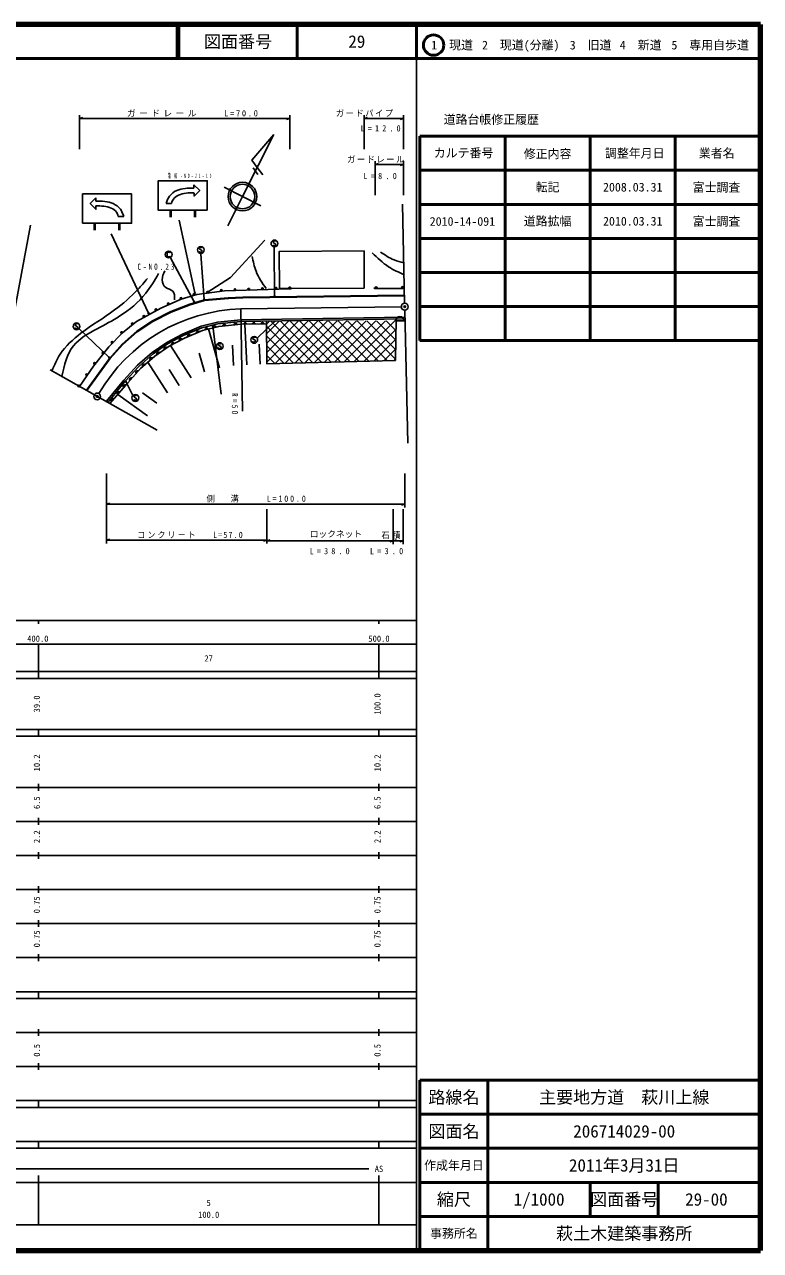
# Model space of a CAD drawing. Units: millimetres, scale not verified. Extents: x 40000 to 680000, y 20000 to 380000.
# Drawn here: x 463935 to 680000, y 20000 to 380000 of the extents above; entities that cross this region are included whole.
import ezdxf
from ezdxf.enums import TextEntityAlignment as Align

# ---------------------------------------------------------------- set-up
doc = ezdxf.new("R2010")
doc.units = ezdxf.units.MM
doc.header["$LTSCALE"] = 1000
doc.header["$PDMODE"] = 32
doc.header["$PDSIZE"] = 500
for name, color, linetype, lineweight in [('M-BGD', 7, 'Continuous', 25), ('M-TTL', 2, 'Continuous', 140), ('M-TTL-BAND', 7, 'Continuous', 25), ('M-TTL-FRAM', 2, 'Continuous', 50), ('M-TTL-LINE', 7, 'Continuous', 50)]:
    doc.layers.add(name, color=color, linetype=linetype, lineweight=lineweight)
doc.layers.add('M-OTRS', color=6, linetype='Continuous')
doc.layers.add('M-TTL-TXT', color=7, linetype='Continuous')
doc.styles.add('ＭＳ ゴシック', font='')
doc.styles.get('ＭＳ ゴシック').set_extended_font_data('MS Gothic')

msp = doc.modelspace()

# ---------------------------------------------------------------- hatches: boundary and pattern name
at = {"layer": 'M-BGD'}
h = msp.add_hatch(dxfattribs=at)
h.set_pattern_fill('USER', color=256, style=0, pattern_type=2)
h.set_pattern_definition([(135.0029, (258835, 607055), (-1414.142, -1414.285), []), (225.0029, (258835, 607055), (1414.285, -1414.142), [])])
h.paths.add_polyline_path([(535024, 292931), (572883, 293007), (572883, 281346), (535069, 280369)])

# ---------------------------------------------------------------- linework, layer by layer
for p, q in [((480076, 343410), (480076, 353410)), ((541827, 353410), (541827, 343410)), ((563662, 343410), (563662, 353410)), ((575199, 353410), (575199, 343410)), ((480076, 352410), (481076, 352690)), ((480076, 352410), (541827, 352410)), ((541827, 352410), (540827, 352130)), ((563662, 352410), (564662, 352690)), ((563662, 352410), (575199, 352410)), ((575199, 352410), (574199, 352130)), ((527924, 329482), (537163, 347670)), ((566878, 329880), (566878, 339880)), ((566878, 338880), (567878, 339160)), ((566878, 338880), (575199, 338880)), ((575199, 338880), (574199, 338600)), ((575199, 339880), (575199, 329880)), ((532442, 336006), (531014, 337935)), ((513683, 331978), (513683, 332946)), ((527924, 329482), (522575, 332199)), ((484885, 328139), (484885, 329108)), ((523577, 320922), (527924, 329482)), ((527924, 329482), (533274, 326764)), ((507093, 327482), (505471, 327482)), ((506645, 325462), (506645, 323462)), ((506945, 325462), (506945, 323462)), ((513845, 325462), (513845, 323462)), ((514145, 325462), (514145, 323462)), ((575539, 298139), (574911, 327291)), ((460433, 292674), (465688, 321090)), ((484423, 321624), (484423, 319624)), ((484723, 321624), (484723, 319624)), ((491475, 323643), (493097, 323643)), ((491623, 321624), (491623, 319624)), ((491923, 321624), (491923, 319624)), ((509363, 322564), (513966, 301204)), ((500379, 295194), (489343, 318560)), ((537249, 314637), (537339, 300176)), ((513734, 298584), (506752, 311507)), ((515660, 312550), (516662, 299252)), ((522683, 301802), (541827, 302420)), ((541827, 302420), (542127, 302429)), ((566878, 302466), (567178, 302469)), ((567178, 302469), (574899, 302531)), ((574899, 302531), (575199, 302533)), ((503932, 296735), (509903, 299333)), ((509903, 299333), (514541, 300719)), ((514541, 300719), (522683, 301802)), ((496770, 292778), (503932, 296735)), ((527424, 296491), (574561, 297125)), ((527424, 296491), (527887, 266495)), ((576424, 257072), (575582, 296139)), ((492682, 289437), (496770, 292778)), ((529217, 280089), (528648, 292006)), ((532354, 288000), (537288, 292805)), ((572883, 281346), (572996, 293536)), ((572883, 293007), (575368, 293007)), ((479865, 290721), (488821, 282177)), ((488664, 285314), (492682, 289437)), ((521166, 279197), (517991, 290591)), ((519197, 291515), (521679, 271487)), ((484194, 279667), (488664, 285314)), ((512837, 276252), (506785, 285724)), ((525316, 279903), (525034, 285818)), ((533118, 280276), (532837, 286159)), ((505913, 271829), (500148, 280853)), ((516767, 277971), (515220, 283522)), ((471426, 278624), (502837, 260835)), ((480076, 273725), (484194, 279667)), ((509375, 274040), (506370, 278745)), ((479905, 273478), (480076, 273725)), ((495648, 271277), (493699, 275162)), ((500081, 265059), (491325, 271399)), ((502815, 268835), (498607, 271883)), ((487966, 248145), (487966, 227616)), ((575629, 238145), (575629, 248145)), ((487966, 239145), (488966, 239425)), ((487966, 239145), (575629, 239145)), ((535069, 227616), (535069, 237688)), ((572138, 227419), (572138, 237688)), ((575629, 239145), (574629, 238865)), ((575147, 227419), (575147, 237688)), ((487966, 228616), (488966, 228896)), ((487966, 228616), (535069, 228616)), ((535069, 228616), (534069, 228336)), ((535066, 228419), (536066, 228699)), ((535066, 228419), (572138, 228419)), ((572138, 228419), (571138, 228139)), ((572138, 228419), (573138, 228699)), ((572138, 228419), (575147, 228419)), ((575147, 228419), (574147, 228139))]:
    msp.add_line(p, q, dxfattribs=at)
for points in [[(537163, 347670), (530675, 340197), (532272, 338041), (533868, 335884)], [(513683, 332946), (515358, 331284), (513696, 329605), (513696, 330576)], [(484885, 329108), (483210, 327446), (484872, 325767), (484872, 326738)], [(516018, 314449), (515938, 314529), (515778, 314569), (515618, 314569), (515378, 314449), (515338, 314209), (515418, 314009), (515978, 313689), (516058, 313489), (516018, 313249), (515818, 313129), (515538, 313129), (515298, 313249), (515218, 313369)], [(517543, 301310), (524408, 305679), (534518, 316663)], [(537624, 316350), (537544, 316430), (537384, 316470), (537224, 316470), (536984, 316350), (536944, 316110), (537024, 315910), (537584, 315590), (537664, 315390), (537624, 315150), (537424, 315030), (537144, 315030), (536904, 315150), (536824, 315270)], [(506710, 312950), (506630, 313070), (506470, 313190), (506110, 313190), (505950, 313070), (505830, 312910), (505830, 312030), (505950, 311870), (506110, 311750), (506470, 311750), (506630, 311830), (506710, 311950)], [(542419, 302689), (542420, 302649), (542402, 302588), (542374, 302537), (542325, 302486), (542276, 302454), (542207, 302432), (542127, 302429)], [(566878, 302466), (566798, 302466), (566748, 302475), (566688, 302505), (566648, 302534), (566617, 302574), (566587, 302634), (566576, 302684), (566576, 302714)], [(482108, 272600), (488871, 281943), (492635, 286171), (496917, 289938), (501458, 292982), (506923, 295714), (512470, 297878), (516759, 299119), (523769, 299789), (528041, 299943), (575490, 300509)], [(482270, 272483), (489027, 281817), (492776, 286029), (497039, 289779), (501559, 292809), (507004, 295531), (512534, 297689), (516797, 298921), (523783, 299589), (528046, 299743), (575492, 300309)], [(479515, 292011), (479435, 292091), (479275, 292131), (479115, 292131), (478875, 292011), (478835, 291771), (478915, 291571), (479475, 291251), (479555, 291051), (479515, 290811), (479315, 290691), (479035, 290691), (478795, 290811), (478715, 290931)], [(487966, 269355), (493091, 275595), (497149, 279938), (501389, 283663), (505694, 286647), (510310, 289119), (515784, 291384), (520638, 292623), (527422, 293310), (575629, 294078)], [(488352, 269038), (493467, 275265), (497497, 279579), (501698, 283268), (505955, 286220), (510524, 288667), (515942, 290909), (520725, 292129), (527451, 292810), (575637, 293578)], [(488970, 268688), (494233, 274745), (498007, 278959), (502152, 282624), (506443, 285542), (510911, 287927), (516213, 290126), (520966, 291370), (527495, 291995), (535027, 292064)], [(523096, 291574), (523045, 291689), (522976, 291783), (522867, 291873), (522761, 291923), (522638, 291952), (522479, 291937), (522363, 291885), (522269, 291816), (522179, 291707), (522129, 291602), (522101, 291478)], [(526361, 291886), (526310, 292002), (526240, 292096), (526131, 292186), (526026, 292236), (525903, 292264), (525744, 292249), (525628, 292198), (525534, 292129), (525444, 292020), (525394, 291914), (525365, 291791)], [(529251, 292011), (529210, 292131), (529149, 292230), (529048, 292329), (528947, 292388), (528827, 292427), (528667, 292426), (528547, 292385), (528448, 292324), (528349, 292223), (528290, 292122), (528251, 292002)], [(531761, 292034), (531720, 292154), (531659, 292253), (531558, 292352), (531458, 292412), (531337, 292450), (531177, 292449), (531058, 292408), (530958, 292347), (530859, 292246), (530800, 292145), (530761, 292025)], [(534272, 292057), (534231, 292177), (534170, 292277), (534069, 292376), (533968, 292435), (533848, 292474), (533688, 292472), (533568, 292431), (533469, 292370), (533370, 292269), (533311, 292169), (533272, 292048)], [(535024, 292931), (535069, 280369), (572883, 281346)], [(512698, 288668), (512616, 288764), (512522, 288833), (512391, 288887), (512276, 288904), (512150, 288895), (512002, 288834), (511906, 288751), (511837, 288657), (511783, 288526), (511766, 288411), (511775, 288285)], [(515350, 289768), (515267, 289863), (515173, 289933), (515042, 289987), (514927, 290004), (514801, 289995), (514653, 289934), (514557, 289851), (514488, 289757), (514434, 289626), (514417, 289511), (514426, 289385)], [(517885, 290564), (517816, 290670), (517733, 290751), (517611, 290823), (517499, 290855), (517373, 290864), (517218, 290823), (517112, 290754), (517030, 290671), (516959, 290549), (516926, 290437), (516918, 290310)], [(520262, 291185), (520193, 291291), (520109, 291373), (519987, 291444), (519875, 291477), (519749, 291485), (519594, 291445), (519488, 291376), (519407, 291293), (519335, 291170), (519303, 291059), (519294, 290932)], [(531688, 288036), (531608, 288116), (531448, 288156), (531288, 288156), (531048, 288036), (531008, 287796), (531088, 287596), (531648, 287276), (531728, 287076), (531688, 286836), (531488, 286716), (531208, 286716), (530968, 286836), (530888, 286956)], [(505783, 285094), (505683, 285170), (505577, 285219), (505438, 285246), (505322, 285239), (505200, 285205), (505068, 285115), (504991, 285014), (504942, 284908), (504915, 284770), (504922, 284653), (504956, 284531)], [(508001, 286373), (507909, 286460), (507809, 286520), (507674, 286562), (507557, 286567), (507433, 286546), (507291, 286471), (507204, 286379), (507144, 286279), (507103, 286144), (507097, 286027), (507119, 285903)], [(510235, 287566), (510143, 287653), (510043, 287713), (509908, 287754), (509792, 287760), (509667, 287739), (509526, 287663), (509439, 287571), (509379, 287471), (509338, 287336), (509332, 287220), (509353, 287095)], [(521588, 286199), (521508, 286279), (521348, 286319), (521188, 286319), (520948, 286199), (520908, 285959), (520988, 285759), (521548, 285439), (521628, 285239), (521588, 284999), (521388, 284879), (521108, 284879), (520868, 284999), (520788, 285119)], [(501490, 282039), (501381, 282103), (501269, 282138), (501128, 282147), (501014, 282125), (500897, 282076), (500777, 281970), (500714, 281860), (500679, 281749), (500670, 281608), (500691, 281493), (500741, 281377)], [(503638, 283635), (503537, 283712), (503431, 283761), (503293, 283787), (503176, 283781), (503054, 283746), (502922, 283656), (502845, 283556), (502796, 283450), (502770, 283311), (502776, 283194), (502811, 283073)], [(497397, 278278), (497281, 278328), (497167, 278350), (497025, 278343), (496914, 278308), (496804, 278245), (496697, 278126), (496647, 278010), (496625, 277896), (496633, 277754), (496667, 277643), (496730, 277533)], [(499418, 280207), (499308, 280270), (499197, 280305), (499056, 280314), (498941, 280293), (498825, 280243), (498705, 280137), (498642, 280028), (498607, 279916), (498598, 279775), (498619, 279661), (498669, 279544)], [(493684, 274113), (493567, 274162), (493452, 274182), (493311, 274172), (493200, 274136), (493091, 274072), (492986, 273951), (492938, 273834), (492918, 273719), (492927, 273578), (492964, 273467), (493028, 273358)], [(495510, 276171), (495394, 276221), (495280, 276243), (495138, 276236), (495027, 276201), (494917, 276138), (494810, 276019), (494760, 275903), (494738, 275789), (494746, 275648), (494780, 275536), (494843, 275426)], [(490175, 270075), (490058, 270124), (489943, 270144), (489802, 270134), (489691, 270098), (489582, 270034), (489477, 269913), (489429, 269796), (489409, 269681), (489418, 269540), (489455, 269429), (489519, 269321)], [(491929, 272094), (491813, 272143), (491698, 272163), (491557, 272153), (491446, 272117), (491337, 272053), (491232, 271932), (491183, 271815), (491163, 271700), (491173, 271559), (491209, 271448), (491273, 271339)], [(496799, 270985), (496719, 271065), (496559, 271105), (496399, 271105), (496159, 270985), (496119, 270745), (496199, 270545), (496759, 270225), (496839, 270025), (496799, 269785), (496599, 269665), (496319, 269665), (496079, 269785), (495999, 269905)]]:
    msp.add_lwpolyline(points, dxfattribs=at)
for points in [[(517595, 325462), (503195, 325462), (503195, 334102), (517595, 334102)], [(480973, 321624), (495373, 321624), (495373, 330264), (480973, 330264)], [(563662, 302570), (538792, 302458), (538743, 313388), (563613, 313499)]]:
    msp.add_lwpolyline(points, close=True, dxfattribs=at)
for centre, radius in [((527924, 329482), 4200), ((527924, 329482), 3600), ((506270, 312470), 1000), ((515698, 313809), 1000), ((537304, 315710), 1000), ((525745, 302151), 250), ((529764, 302280), 250), ((529764, 302280), 150), ((533782, 302410), 250), ((533782, 302410), 150), ((533782, 302410), 50), ((537801, 302540), 250), ((537801, 302540), 150), ((537801, 302540), 50), ((541819, 302670), 250), ((541819, 302670), 150), ((541819, 302670), 50), ((567176, 302719), 250), ((567176, 302719), 150), ((567176, 302719), 50), ((574897, 302781), 250), ((574897, 302781), 150), ((574897, 302781), 50), ((509873, 299585), 250), ((509873, 299585), 150), ((509873, 299585), 50), ((513726, 300736), 250), ((513726, 300736), 150), ((513726, 300736), 50), ((513966, 301204), 150), ((513966, 301204), 90), ((513966, 301204), 30), ((516662, 299252), 150), ((516662, 299252), 90), ((516662, 299252), 30), ((517724, 301394), 250), ((517724, 301394), 150), ((517724, 301394), 50), ((521710, 301924), 250), ((521710, 301924), 150), ((521710, 301924), 50), ((525745, 302151), 150), ((525745, 302151), 50), ((529764, 302280), 50), ((537339, 300176), 150), ((537339, 300176), 90), ((537339, 300176), 30), ((500379, 295194), 150), ((500379, 295194), 90), ((500379, 295194), 30), ((502511, 296235), 250), ((502511, 296235), 150), ((502511, 296235), 50), ((506157, 297975), 250), ((506157, 297975), 150), ((506157, 297975), 50), ((513734, 298584), 150), ((513734, 298584), 90), ((513734, 298584), 30), ((575561, 297139), 1000), ((575561, 297139), 40), ((479195, 291371), 1000), ((495571, 292121), 250), ((495571, 292121), 150), ((495571, 292121), 50), ((498991, 294291), 250), ((498991, 294291), 150), ((498991, 294291), 50), ((519197, 291515), 150), ((519197, 291515), 90), ((537288, 292805), 150), ((537288, 292805), 90), ((537288, 292805), 30), ((492443, 289550), 250), ((492443, 289550), 150), ((492443, 289550), 50), ((519197, 291515), 30), ((531368, 287396), 1000), ((489637, 286671), 250), ((489637, 286671), 150), ((489637, 286671), 50), ((521268, 285559), 1000), ((486997, 283611), 250), ((486997, 283611), 150), ((486997, 283611), 50), ((488821, 282177), 150), ((488821, 282177), 90), ((488821, 282177), 30), ((482161, 277172), 250), ((482161, 277172), 150), ((482161, 277172), 50), ((484502, 280459), 250), ((484502, 280459), 150), ((484502, 280459), 50), ((479871, 273867), 250), ((479871, 273867), 150), ((479871, 273867), 50), ((493699, 275162), 150), ((493699, 275162), 90), ((493699, 275162), 30), ((485266, 270786), 1000), ((485266, 270786), 40), ((496479, 270345), 1000)]:
    msp.add_circle(centre, radius, dxfattribs=at)
for centre, radius, start, end in [((528981, 246515), 50000, 91.78394, 149.81506), ((574133, 293007), 1250, 360, 180)]:
    msp.add_arc(centre, radius, start, end, dxfattribs=at)
for points, knots in [([(505471, 327482), (505754, 328228), (506038, 328975), (506504, 329604), (507033, 330316), (507796, 330877), (508612, 331248), (510175, 331958), (511929, 331968), (513683, 331978)], [0, 0, 0, 0, 1, 1, 1, 2, 2, 2, 3, 3, 3, 3]), ([(493097, 323643), (492814, 324390), (492530, 325136), (492064, 325765), (491535, 326477), (490772, 327039), (489956, 327409), (488393, 328120), (486639, 328130), (484885, 328139)], [0, 0, 0, 0, 1, 1, 1, 2, 2, 2, 3, 3, 3, 3]), ([(507093, 327482), (507242, 327916), (507391, 328351), (507641, 328720), (508000, 329248), (508569, 329641), (509164, 329918), (510569, 330572), (512126, 330582), (513683, 330591)], [0, 0, 0, 0, 1, 1, 1, 2, 2, 2, 3, 3, 3, 3]), ([(491475, 323643), (491326, 324078), (491177, 324513), (490926, 324882), (490568, 325410), (489999, 325802), (489404, 326080), (487999, 326733), (486442, 326743), (484885, 326753)], [0, 0, 0, 0, 1, 1, 1, 2, 2, 2, 3, 3, 3, 3]), ([(530773, 311908), (531067, 310431), (531362, 308953), (531896, 307574), (532605, 305747), (533735, 304092), (534866, 302438)], [0, 0, 0, 0, 1, 1, 1, 2, 2, 2, 2]), ([(566005, 312951), (567535, 311475), (569066, 309999), (570820, 308858), (572236, 307938), (573797, 307237), (575358, 306535)], [0, 0, 0, 0, 1, 1, 1, 2, 2, 2, 2]), ([(568493, 313192), (569760, 312317), (571027, 311443), (572425, 310865), (573341, 310487), (574312, 310236), (575284, 309985)], [0, 0, 0, 0, 1, 1, 1, 2, 2, 2, 2]), ([(474875, 276670), (475636, 279956), (476397, 283242), (478340, 285665), (480055, 287803), (482691, 289268), (485242, 290640), (487536, 291875), (489762, 293034), (491903, 294412), (494735, 296235), (497420, 298441), (499527, 301074), (500963, 302868), (502131, 304860), (503299, 306852)], [0, 0, 0, 0, 1, 1, 1, 2, 2, 2, 3, 3, 3, 4, 4, 4, 5, 5, 5, 5]), ([(505145, 307655), (504738, 306800), (504331, 305946), (504342, 305006), (504353, 304164), (504698, 303254), (505386, 302759), (506033, 302293), (506984, 302195), (507472, 301716), (508019, 301179), (507987, 300163), (507954, 299147)], [0, 0, 0, 0, 1, 1, 1, 2, 2, 2, 3, 3, 3, 4, 4, 4, 4]), ([(471938, 278333), (472680, 280001), (473421, 281669), (474407, 283177), (475983, 285585), (478184, 287586), (480507, 289356), (483717, 291803), (487160, 293808), (490378, 296178), (492818, 297975), (495128, 299981), (497200, 302197), (498171, 303236), (499090, 304322), (500009, 305407)], [0, 0, 0, 0, 1, 1, 1, 2, 2, 2, 3, 3, 3, 4, 4, 4, 5, 5, 5, 5])]:
    msp.add_open_spline(points, degree=3, knots=knots, dxfattribs=at)
at = {"layer": 'M-OTRS'}
for p in [(575561, 297139), (485266, 270786)]:
    msp.add_point(p, dxfattribs=at)
at = {"layer": 'M-TTL'}
for p, q in [((680000, 380000), (40000, 380000)), ((680000, 20000), (680000, 380000)), ((40000, 20000), (680000, 20000))]:
    msp.add_line(p, q, dxfattribs=at)
at = {"layer": 'M-TTL-BAND'}
for p, q in [((579000, 20000), (579000, 370000)), ((40000, 205000), (579000, 205000)), ((468000, 205000), (468000, 204000)), ((568000, 205000), (568000, 204000)), ((68000, 198000), (579000, 198000)), ((468000, 188000), (468000, 198000)), ((568000, 188000), (568000, 198000)), ((40000, 190000), (579000, 190000)), ((40000, 188000), (579000, 188000)), ((40000, 173000), (579000, 173000)), ((468000, 171000), (468000, 173000)), ((568000, 171000), (568000, 173000)), ((40000, 171000), (579000, 171000)), ((40000, 156000), (579000, 156000)), ((468000, 155000), (468000, 157000)), ((568000, 155000), (568000, 157000)), ((46000, 146000), (579000, 146000)), ((468000, 145000), (468000, 147000)), ((568000, 145000), (568000, 147000)), ((468000, 135000), (468000, 137000)), ((568000, 135000), (568000, 137000)), ((52000, 136000), (579000, 136000)), ((46000, 126000), (579000, 126000)), ((468000, 125000), (468000, 127000)), ((568000, 125000), (568000, 127000)), ((52000, 116000), (579000, 116000)), ((468000, 115000), (468000, 117000)), ((568000, 115000), (568000, 117000)), ((46000, 106000), (579000, 106000)), ((468000, 105000), (468000, 107000)), ((568000, 105000), (568000, 107000)), ((40000, 96000), (579000, 96000)), ((40000, 94000), (579000, 94000)), ((468000, 94000), (468000, 96000)), ((568000, 94000), (568000, 96000)), ((49000, 84000), (579000, 84000)), ((468000, 83000), (468000, 85000)), ((568000, 83000), (568000, 85000)), ((40000, 74000), (579000, 74000)), ((468000, 73000), (468000, 75000)), ((568000, 73000), (568000, 75000)), ((40000, 64000), (579000, 64000)), ((40000, 62000), (579000, 62000)), ((468000, 62000), (468000, 64000)), ((568000, 62000), (568000, 64000)), ((40000, 52000), (579000, 52000)), ((468000, 50000), (468000, 52000)), ((568000, 50000), (568000, 52000)), ((40000, 50000), (579000, 50000)), ((71000, 44000), (565000, 44000)), ((40000, 40000), (579000, 40000)), ((468000, 27500), (468000, 42000)), ((568000, 27500), (568000, 42000)), ((68000, 27500), (579000, 27500))]:
    msp.add_line(p, q, dxfattribs=at)
at = {"layer": 'M-TTL-FRAM'}
for p, q in [((580000, 347197), (580000, 287197)), ((580000, 347197), (680000, 347197)), ((580000, 287197), (680000, 287197)), ((680000, 70000), (580000, 70000)), ((580000, 70000), (580000, 20000))]:
    msp.add_line(p, q, dxfattribs=at)
at = {"layer": 'M-TTL-LINE'}
for p, q in [((508747, 380000), (508747, 370000)), ((509247, 380000), (509247, 370000)), ((543997, 380000), (543997, 370000)), ((579000, 380000), (579000, 370000)), ((40000, 370000), (680000, 370000)), ((605000, 347197), (605000, 287197)), ((630000, 347197), (630000, 287197)), ((655000, 347197), (655000, 287197)), ((580000, 337197), (680000, 337197)), ((580000, 327197), (680000, 327197)), ((580000, 317197), (680000, 317197)), ((580000, 307197), (680000, 307197)), ((580000, 297197), (680000, 297197)), ((600000, 70000), (600000, 20000)), ((680000, 60000), (580000, 60000)), ((680000, 50000), (580000, 50000)), ((680000, 40000), (580000, 40000)), ((630000, 40000), (630000, 30000)), ((650000, 40000), (650000, 30000)), ((680000, 30000), (580000, 30000))]:
    msp.add_line(p, q, dxfattribs=at)
msp.add_circle((584031, 373958), 3000, dxfattribs=at)

# ---------------------------------------------------------------- texts
at = {"layer": 'M-BGD', "style": 'ＭＳ ゴシック'}
msp.add_text('ロックネット', height=1833, dxfattribs=at).set_placement((547666, 228919), align=Align.BOTTOM_LEFT)
at = {"layer": 'M-BGD', "attachment_point": 7, "style": 'ＭＳ ゴシック'}
for s, insert, char_height in [('\\T1.39;ガードレール\u3000\u3000L=70.0', (494014, 352910), 1833), ('\\T1.18;\\W0.95;ガードパイプ', (555324, 352910), 1833), ('\\T1.78;\\W0.95;L=12.0', (562626, 348570), 1833), ('\\T1.18;\\W0.95;ガードレール', (558626, 339380), 1833), ('\\T2.21;\\W0.45;警戒-NO-21-10', (506058, 334761), 1320), ('\\T1.81;\\W0.95;L=8.0', (563458, 334577), 1833), ('\\T1.56;\\W0.7;C-NO.23', (497101, 307947), 1833), ('\\T1.45;\\W0.95;側\u3000溝\u3000\u3000L=100.0', (517360, 239645), 1833), ('\\T1.28;\\W0.9;コンクリート\\~\u3000L=57.0', (497080, 229116), 1833), ('\\T1.29;\\W0.95;石積', (568705, 228919), 1833), ('\\T1.78;\\W0.95;L=38.0', (547666, 224430), 1833), ('\\T1.81;\\W0.95;L=3.0', (565350, 224430), 1833)]:
    msp.add_mtext(s, dxfattribs=dict(at, insert=insert, char_height=char_height))
at = {"layer": 'M-BGD', "insert": (524772, 271785), "char_height": 1833, "attachment_point": 7, "rotation": 270, "style": 'ＭＳ ゴシック'}
msp.add_mtext('\\T1.65;\\W0.7;R=50', dxfattribs=at)
at = {"layer": 'M-TTL-BAND', "style": 'ＭＳ ゴシック'}
for s, p in [('400.0', (467844, 198195)), ('500.0', (568000, 198195)), ('27', (518000, 192405)), ('AS', (568000, 42500)), ('5', (518000, 32523)), ('100.0', (518000, 29033))]:
    msp.add_text(s, height=1833, dxfattribs=at).set_placement(p, align=Align.BOTTOM_CENTER)
for s, p in [('39.0', (469000, 180500)), ('100.0', (569000, 180500)), ('10.2', (469000, 163174)), ('10.2', (569000, 163174)), ('6.5', (469000, 151500)), ('6.5', (569000, 151500)), ('2.2', (469000, 141500)), ('2.2', (569000, 141500)), ('0.75', (469000, 121500)), ('0.75', (569000, 121500)), ('0.75', (469000, 111500)), ('0.75', (569000, 111500)), ('0.5', (469000, 78764)), ('0.5', (569000, 78764))]:
    msp.add_text(s, height=1833, rotation=90, dxfattribs=at).set_placement(p, align=Align.BOTTOM_CENTER)
at = {"layer": 'M-TTL-TXT', "style": 'ＭＳ ゴシック'}
for s, height, p in [('図面番号', 3666, (526622, 375000)), ('29', 3666, (561497, 375000)), ('1\u3000現道', 2566, (589448, 373958)), ('2\u3000現道(分離)', 2566, (609619, 373958)), ('3\u3000旧道', 2566, (630121, 373958)), ('4\u3000新道', 2566, (644824, 373958)), ('5\u3000専用自歩道', 2566, (665228, 373958)), ('道路台帳修正履歴', 2566, (600968, 352113)), ('カルテ番号', 2566, (592839, 342277)), ('修正内容', 2566, (617509, 342023)), ('調整年月日', 2566, (643089, 342197)), ('業者名', 2566, (667134, 342197)), ('転記', 2566, (617500, 332245)), ('2008.03.31', 2566, (642500, 332245)), ('富士調査', 2566, (667077, 332189)), ('2010-14-091', 2566, (592500, 322189)), ('道路拡幅', 2566, (617500, 322245)), ('2010.03.31', 2566, (642500, 322245)), ('富士調査', 2566, (667077, 322189)), ('路線名', 3666, (590000, 65000)), ('路線名', 3666, (590000, 65000)), ('主要地方道\u3000萩川上線', 3666, (640000, 65000)), ('図面名', 3666, (590000, 55000)), ('図面名', 3666, (590000, 55000)), ('206714029-00', 3666, (640000, 55000)), ('2011年3月31日', 3666, (640000, 45000)), ('作成年月日', 2566, (590000, 45000)), ('作成年月日', 2566, (590000, 45000)), ('縮尺', 3666, (590000, 35000)), ('縮尺', 3666, (590000, 35000)), ('1/1000', 3666, (615000, 35000)), ('図面番号', 3666, (640000, 35000)), ('図面番号', 3666, (640000, 35000)), ('29-00', 3666, (664125, 35000)), ('事務所名', 2566, (590000, 25000)), ('事務所名', 2566, (590000, 25000)), ('萩土木建築事務所', 3666, (640000, 25000))]:
    msp.add_text(s, height=height, dxfattribs=at).set_placement(p, align=Align.MIDDLE_CENTER)

doc.saveas('drawing.dxf')
